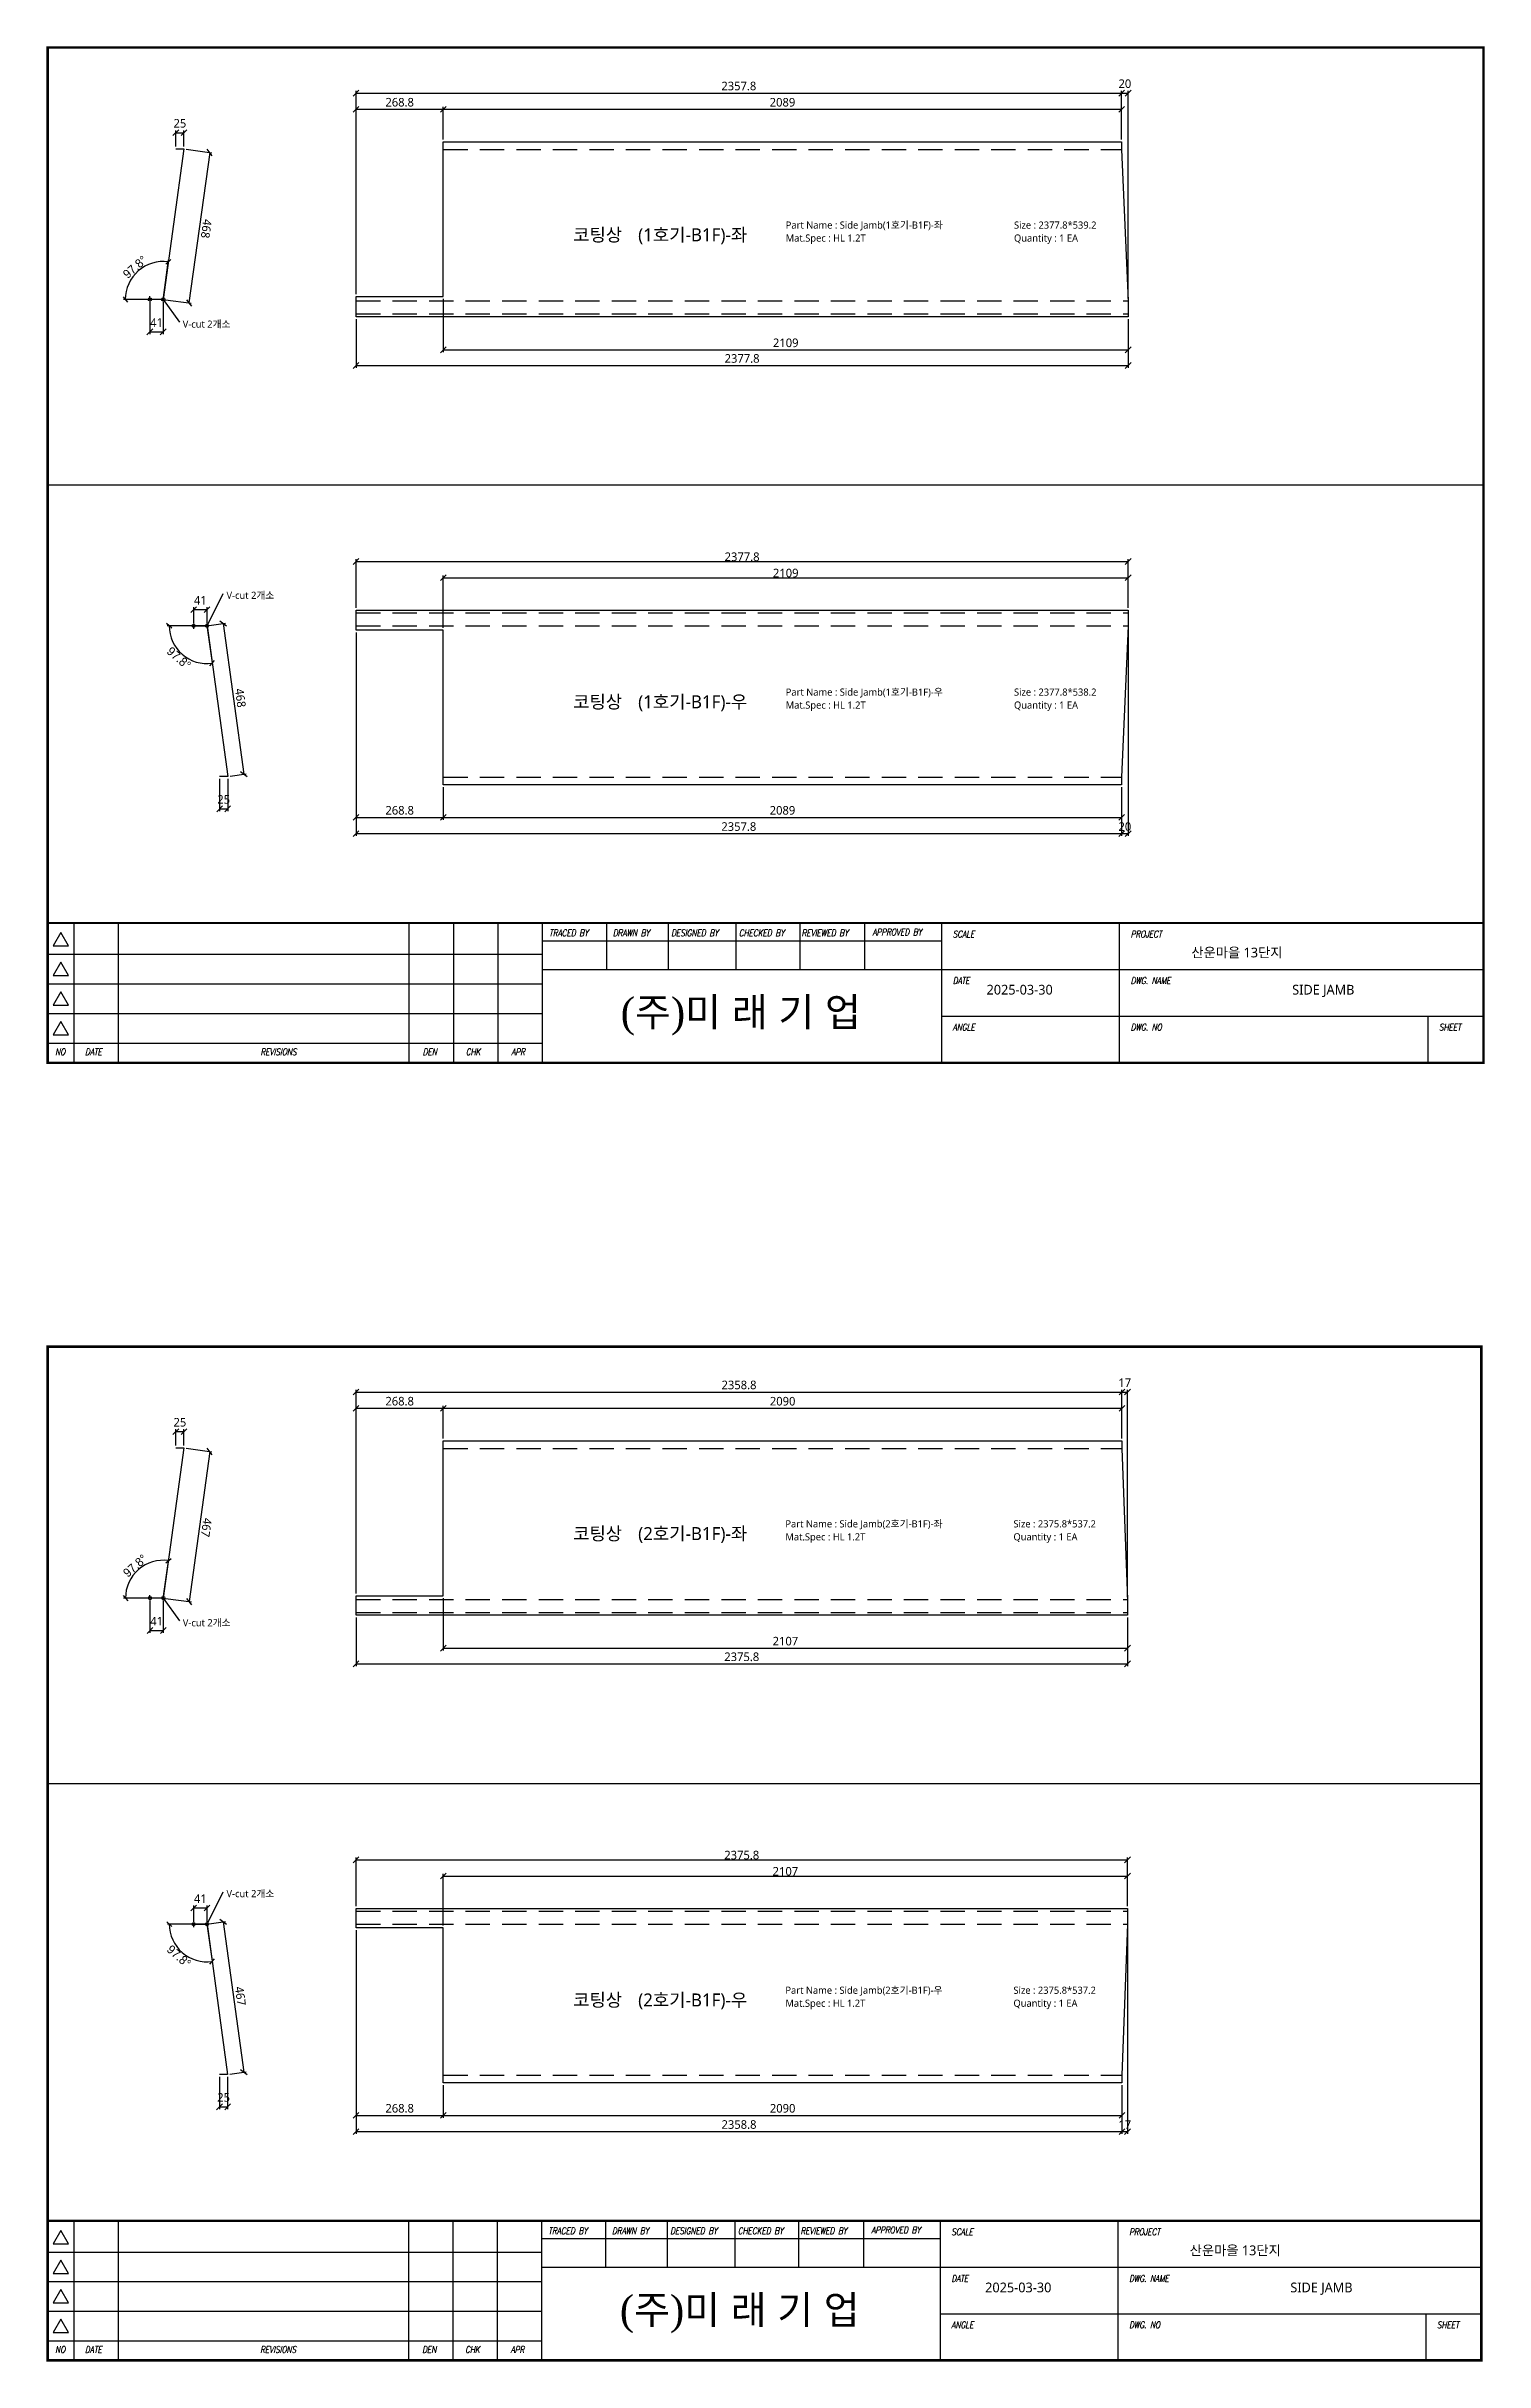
# Model space of a CAD drawing. Extents: x 674 to 10492, y -109346 to 1748.
# Drawn here: x 6046 to 10476, y -45348 to -38216 of the extents above; entities that cross this region are included whole.
import ezdxf
from ezdxf.enums import TextEntityAlignment as Align

# ---------------------------------------------------------------- set-up
doc = ezdxf.new("R2010")
doc.units = 0
doc.header["$LTSCALE"] = 10
doc.header["$MEASUREMENT"] = 0
doc.linetypes.add('DASHED2', pattern=[0.375, 0.25, -0.125])
doc.layers.get('0').update_dxf_attribs({"linetype": 'CONTINUOUS'})
for name, color, linetype in [('22', 8, 'DASHED2'), ('dim', 3, 'CONTINUOUS'), ('FROM', 7, 'CONTINUOUS'), ('레이져', 7, 'CONTINUOUS')]:
    doc.layers.add(name, color=color, linetype=linetype)
doc.styles.add('G1', font='batang.ttc', dxfattribs={"height": 20})
doc.styles.add('ITALICT', font='italict')
doc.styles.add('JKW', font='')
doc.styles.add('MIRAESTYLE', font='gulim.ttc')
doc.styles.add('YCKIM', font='gulim.ttc')
doc.styles.get('JKW').set_extended_font_data('NanumGothic')
doc.dimstyles.new('MIRAE', dxfattribs={"dimscale": 100, "dimtxt": 0.25, "dimasz": 0.15, "dimexe": 0.06, "dimexo": 0.06, "dimgap": 0.07, "dimtad": 1, "dimdec": 1, "dimtxsty": 'YCKIM', "dimblk": 'OBLIQUE', "dimcen": 2.5, "dimclrd": 3, "dimclre": 3, "dimclrt": 256, "dimadec": 1, "dimazin": 3, "dimtfac": 0.5, "dimtix": 1, "dimtmove": 0, "dimatfit": 3, "dimldrblk": 'OBLIQUE'})
doc.dimstyles.get("Standard").update_dxf_attribs({"dimtxt": 2.5, "dimasz": 2.5, "dimexe": 1.25, "dimexo": 0.625, "dimtad": 1, "dimtxsty": 'MIRAESTYLE', "dimcen": 2.5, "dimazin": 3, "dimtfac": 1, "dimtmove": 0, "dimatfit": 3})
doc.dimstyles.new('미래', dxfattribs={"dimscale": 120, "dimtxt": 0.2, "dimasz": 0.15, "dimexe": 0.06, "dimexo": 0.06, "dimgap": 0.07, "dimtad": 1, "dimdec": 1, "dimlfac": -1, "dimtxsty": 'JKW', "dimblk": 'OBLIQUE', "dimcen": 2.5, "dimclrd": 3, "dimclre": 3, "dimclrt": 256, "dimadec": 1, "dimazin": 2, "dimtfac": 0.5, "dimtmove": 1, "dimatfit": 3, "dimarcsym": 1})

# ---------------------------------------------------------------- blocks, each defined once
blk = doc.blocks.new('_OBLIQUE')
at = {"color": 0, "linetype": 'ByBlock'}
blk.add_line((-0.5, -0.5), (0.5, 0.5), dxfattribs=at)
blk = doc.blocks.new('3')
at = {"layer": 'FROM', "color": 7}
blk.add_line((25823.5, 11169), (25823.5, 11496.2), dxfattribs=at)
at = {"layer": 'FROM', "color": 2}
for p, q in [((25885.8, 11169), (25885.8, 11496.2)), ((25989.7, 11169), (25989.7, 11496.2)), ((26670, 11169), (26670, 11496.2)), ((26773.9, 11169), (26773.9, 11496.2)), ((26877.7, 11169), (26877.7, 11496.2)), ((25823.5, 11422.9), (26981.6, 11422.9)), ((25823.5, 11353.6), (26981.6, 11353.6)), ((25823.5, 11284.4), (26981.6, 11284.4)), ((25823.5, 11215.1), (26981.6, 11215.1))]:
    blk.add_line(p, q, dxfattribs=at)
at = {"layer": 'FROM', "color": 0}
for p, q in [((26981.6, 11169), (26981.6, 11496.2)), ((27131.3, 11496.2), (27131.3, 11387.2)), ((27276.5, 11387.2), (27276.5, 11496.2)), ((27434, 11496.2), (27434, 11387.2)), ((27583.7, 11496.2), (27583.7, 11387.2)), ((27735.3, 11496.2), (27735.3, 11387.2)), ((27915.7, 11496.2), (27915.7, 11169)), ((28332.2, 11169), (28332.2, 11496.2)), ((26981.6, 11454.7), (27915.7, 11454.7)), ((26981.6, 11387.2), (29183.5, 11387.2)), ((27915.7, 11278.1), (29183.5, 11278.1))]:
    blk.add_line(p, q, dxfattribs=at)
at = {"layer": 'FROM'}
blk.add_line((29053.7, 11278.1), (29053.7, 11169), dxfattribs=at)
at = {"layer": 'FROM', "color": 0, "const_width": 5.89}
blk.add_lwpolyline([(25823.5, 11169), (29183.5, 11169), (29183.5, 13545), (25823.5, 13545)], close=True, dxfattribs=at)
at = {"layer": 'FROM', "color": 0, "const_width": 4.87}
blk.add_lwpolyline([(25823.5, 11496.2), (29183.5, 11496.2)], dxfattribs=at)
at = {"layer": 'FROM', "color": 2}
for points in [[(25854.7, 11473.5), (25836.7, 11442.3), (25872.7, 11442.3)], [(25854.7, 11404.3), (25836.7, 11373.1), (25872.7, 11373.1)], [(25854.7, 11335), (25836.7, 11303.8), (25872.7, 11303.8)], [(25854.7, 11265.7), (25836.7, 11234.6), (25872.7, 11234.6)]]:
    blk.add_lwpolyline(points, close=True, dxfattribs=at)
at = {"layer": 'FROM', "color": 4, "style": 'ITALICT', "width": 0.8}
for s, height, p in [('TRACED BY', 15.58, (26997.2, 11465)), ('DRAWN BY', 15.58, (27146.3, 11465)), ('DESIGNED BY', 15.583, (27282.8, 11465)), ('CHECKED BY', 15.58, (27441.2, 11465)), ('REVIEWED BY', 15.583, (27587.9, 11465)), ('APPROVED BY', 15.583, (27753.8, 11466.9)), ('SCALE', 15.58, (27941.7, 11462.5)), ('PROJECT', 15.58, (28358.1, 11462.5)), ('DATE', 15.58, (27941.7, 11353.4)), ('DWG. NAME', 15.58, (28358.1, 11353.4)), ('ANGLE', 15.58, (27941.7, 11244.4)), ('DWG. NO', 15.58, (28358.1, 11244.4)), ('SHEET', 15.58, (29079.6, 11244.4)), ('NO', 15.58, (25841.2, 11186.7)), ('DATE', 15.58, (25911.2, 11186.7)), ('REVISIONS', 15.58, (26321.6, 11186.7)), ('DEN', 15.58, (26701.4, 11186.7)), ('CHK', 15.58, (26802.1, 11186.7)), ('APR', 15.58, (26908.6, 11186.7))]:
    blk.add_text(s, height=height, dxfattribs=at).set_placement(p)
blk = doc.blocks.new('side_frame')
at = {"color": 8}
blk.add_line((4556.9, 1833.1), (0, 1833.1), dxfattribs=at)
at = {"xscale": 1.356231088589885, "yscale": 1.356231088589885, "zscale": 1.356231088589885}
blk.add_blockref('3', (-35022.6, -15147.7), dxfattribs=at)
at = {"style": 'G1'}
blk.add_text('(주)미 래 기 업', height=90.59, dxfattribs=at).set_placement((2199.9, 152.1), align=Align.MIDDLE)

msp = doc.modelspace()

# ---------------------------------------------------------------- linework, layer by layer
for p, q in [((6470, -38532), (6406.12, -38995.62)), ((6445, -38532), (6470, -38532)), ((6365.12, -38995.62), (6365.12, -38985.62)), ((6406.12, -38995.62), (6365.12, -38995.62)), ((6500, -40010), (6500, -40001)), ((6500, -40001), (6541, -40001)), ((6541, -40001), (6604.88, -40464.62)), ((6604.88, -40464.62), (6579.88, -40464.62)), ((6470, -42533), (6406.4, -42995.65)), ((6445, -42533), (6470, -42533)), ((6365.4, -42995.65), (6365.4, -42986.65)), ((6406.4, -42995.65), (6365.4, -42995.65)), ((6500, -44009), (6500, -44000)), ((6500, -44000), (6541, -44000)), ((6541, -44000), (6604.6, -44462.65)), ((6604.6, -44462.65), (6579.6, -44462.65))]:
    msp.add_line(p, q)
at = {"color": 6}
for centre in [(6365.12, -38995.62), (6406.12, -38995.62), (6500, -40001), (6541, -40001), (6365.4, -42995.65), (6406.4, -42995.65), (6500, -44000), (6541, -44000)]:
    msp.add_circle(centre, 5, dxfattribs=at)
at = {"layer": '22', "ltscale": 30}
for p, q in [((7268.8, -38533.8), (9357.8, -38533.8)), ((7000, -39000), (9377.8, -39000)), ((7000, -39039.8), (9377.8, -39039.8)), ((7000, -39961.2), (9377.8, -39961.2)), ((7000, -40001), (9377.8, -40001)), ((7268.8, -40467.2), (9357.8, -40467.2)), ((7268.8, -42534.8), (9358.8, -42534.8)), ((7000, -43000), (9375.8, -43000)), ((7000, -43039.8), (9375.8, -43039.8)), ((7000, -43960.2), (9375.8, -43960.2)), ((7000, -44000), (9375.8, -44000)), ((7268.8, -44465.2), (9358.8, -44465.2))]:
    msp.add_line(p, q, dxfattribs=at)
at = {"layer": '레이져'}
for p, q in [((7268.8, -38510), (9357.8, -38510)), ((7268.8, -38533.8), (7268.8, -38510)), ((9357.8, -38510), (9357.8, -38533.8)), ((7268.8, -38986.3), (7268.8, -38533.8)), ((7268.8, -38533.8), (7268.8, -38533.8)), ((9357.8, -38533.8), (9377.8, -39000)), ((7000, -39000), (7000, -38986.3)), ((7000, -38986.3), (7268.8, -38986.3)), ((7000, -39039.8), (7000, -39000)), ((9377.8, -39000), (9377.8, -39039.8)), ((7000, -39049.2), (7000, -39039.8)), ((9377.8, -39049.2), (7000, -39049.2)), ((9377.8, -39039.8), (9377.8, -39049.2)), ((7000, -39952.8), (9377.8, -39952.8)), ((7000, -39961.2), (7000, -39952.8)), ((7000, -40001), (7000, -39961.2)), ((7000, -40014.7), (7000, -40001)), ((9377.8, -40001), (9357.8, -40467.2)), ((9377.8, -39952.8), (9377.8, -39961.2)), ((9377.8, -39961.2), (9377.8, -40001)), ((7268.8, -40014.7), (7000, -40014.7)), ((7268.8, -40467.2), (7268.8, -40014.7)), ((7268.8, -40491), (7268.8, -40467.2)), ((9357.8, -40491), (7268.8, -40491)), ((9357.8, -40467.2), (9357.8, -40491)), ((9357.8, -40491), (9357.8, -40491)), ((7268.8, -42511), (9358.8, -42511)), ((7268.8, -42534.8), (7268.8, -42511)), ((7268.8, -42988.3), (7268.8, -42534.8)), ((7268.8, -42534.8), (7268.8, -42534.8)), ((9358.8, -42511), (9358.8, -42534.8)), ((9358.8, -42534.8), (9375.8, -43000)), ((7000, -43000), (7000, -42988.3)), ((7000, -42988.3), (7268.8, -42988.3)), ((7000, -43039.8), (7000, -43000)), ((9375.8, -43000), (9375.8, -43039.8)), ((7000, -43048.2), (7000, -43039.8)), ((9375.8, -43048.2), (7000, -43048.2)), ((9375.8, -43039.8), (9375.8, -43048.2)), ((7000, -43951.8), (9375.8, -43951.8)), ((7000, -43960.2), (7000, -43951.8)), ((7000, -44000), (7000, -43960.2)), ((7000, -44011.7), (7000, -44000)), ((9375.8, -44000), (9358.8, -44465.2)), ((9375.8, -43951.8), (9375.8, -43960.2)), ((9375.8, -43960.2), (9375.8, -44000)), ((7268.8, -44011.7), (7000, -44011.7)), ((7268.8, -44465.2), (7268.8, -44011.7)), ((7268.8, -44489), (7268.8, -44465.2)), ((9358.8, -44489), (7268.8, -44489)), ((9358.8, -44465.2), (9358.8, -44489)), ((9358.8, -44489), (9358.8, -44489))]:
    msp.add_line(p, q, dxfattribs=at)

# ---------------------------------------------------------------- block references
for p, xscale, yscale in [((6050, -41346.8, 0.97), 0.9703971119133574, 0.9703971119133574), ((6050, -45343.8, 0.97), 0.9689530685920578, 0.9689530685920578)]:
    msp.add_blockref('side_frame', p, dxfattribs=dict(xscale=xscale, yscale=yscale))

# ---------------------------------------------------------------- texts
at = {"style": 'JKW'}
for s, height, p in [('코팅상', 40, (7668.8, -38796.52)), ('Part Name : Side Jamb(1호기-B1F)-좌', 22, (8323.3, -38766.52)), ('Mat.Spec : HL 1.2T ', 22, (8323.3, -38806.52)), ('Size : 2377.8*539.2 ', 22, (9026.3, -38766.52)), ('Quantity : 1 EA ', 22, (9026.3, -38806.52)), ('코팅상', 40, (7668.8, -40235)), ('Part Name : Side Jamb(1호기-B1F)-우', 22, (8323.3, -40205)), ('Size : 2377.8*538.2 ', 22, (9026.3, -40205)), ('Mat.Spec : HL 1.2T ', 22, (8323.3, -40245)), ('Quantity : 1 EA ', 22, (9026.3, -40245)), ('산운마을 13단지', 30, (9572.54, -41007.16)), ('2025-03-30', 30, (8941.78, -41121.67)), ('SIDE JAMB', 30, (9883.07, -41121.67)), ('코팅상', 40, (7668.8, -42796.96)), ('Part Name : Side Jamb(2호기-B1F)-좌', 22, (8322.3, -42766.96)), ('Size : 2375.8*537.2 ', 22, (9024.63, -42766.96)), ('Mat.Spec : HL 1.2T ', 22, (8322.3, -42806.96)), ('Quantity : 1 EA ', 22, (9024.63, -42806.96)), ('코팅상', 40, (7668.8, -44233.5)), ('Part Name : Side Jamb(2호기-B1F)-우', 22, (8322.3, -44203.5)), ('Size : 2375.8*537.2 ', 22, (9024.63, -44203.5)), ('Mat.Spec : HL 1.2T ', 22, (8322.3, -44243.5)), ('Quantity : 1 EA ', 22, (9024.63, -44243.5)), ('산운마을 13단지', 30, (9567.3, -45004.67)), ('2025-03-30', 30, (8937.48, -45119)), ('SIDE JAMB', 30, (9877.36, -45119))]:
    msp.add_text(s, height=height, dxfattribs=at).set_placement(p, align=Align.MIDDLE_LEFT)
at = {"char_height": 22, "attachment_point": 1, "style": 'JKW'}
for insert in [(6466.12, -39060.62), (6601, -39896), (6466.4, -43060.65), (6601, -43895)]:
    msp.add_mtext('V-cut 2개소', dxfattribs=dict(at, insert=insert))
at = {"layer": '레이져', "style": 'JKW'}
for s, p in [('(1호기-B1F)-좌', (7868.8, -38796.52)), ('(1호기-B1F)-우', (7868.8, -40235)), ('(2호기-B1F)-좌', (7868.8, -42796.96)), ('(2호기-B1F)-우', (7868.8, -44233.5))]:
    msp.add_text(s, height=40, dxfattribs=at).set_placement(p, align=Align.MIDDLE_LEFT)

# ---------------------------------------------------------------- dimensions: what is measured, and where the dimension line sits
for base, line1, line2 in [((6391.84, -38879.72), ((6365.12, -38995.62), (6406.12, -38995.62)), ((6406.12, -38995.62), (6470, -38532))), ((6531.72, -40116.91), ((6541, -40001), (6604.88, -40464.62)), ((6541, -40001), (6500, -40001))), ((6392.05, -42879.99), ((6365.4, -42995.65), (6406.4, -42995.65)), ((6406.4, -42995.65), (6470, -42533))), ((6531.65, -44115.66), ((6541, -44000), (6604.6, -44462.65)), ((6541, -44000), (6500, -44000)))]:
    msp.add_angular_dim_2l(base=base, line1=line1, line2=line2, dimstyle='mirae', override={"dimtxt": 0.27, "dimgap": 0.02, "dimdec": 0, "dimlfac": 1, "dimdsep": 46, "dimclrt": 7}).render()
at = {"layer": 'dim'}
for base, p1, p2, override in [((7000, -38360), (7000, -38986.3), (9357.8, -38510), {"dimtxt": 0.22, "dimgap": 0.07, "dimdec": 1, "dimlfac": 1, "dimdsep": 46, "dimclrt": 7}), ((9357.8, -38360), (9357.8, -38510), (9377.8, -39000), {"dimtxt": 0.22, "dimgap": 0.07, "dimdec": 1, "dimlfac": 1, "dimdsep": 46, "dimclrt": 7}), ((6445, -38482), (6445, -38532), (6470, -38532), {"dimtxt": 0.22, "dimgap": 0.07, "dimdec": 1, "dimlfac": 1, "dimdsep": 46, "dimclrt": 7}), ((7000, -38410), (7000, -38986.3), (7268.8, -38510), {"dimtxt": 0.22, "dimgap": 0.07, "dimdec": 1, "dimlfac": 1, "dimdsep": 46, "dimclrt": 7}), ((7268.8, -38410), (7268.8, -38510), (9357.8, -38510), {"dimtxt": 0.22, "dimgap": 0.07, "dimdec": 1, "dimlfac": 1, "dimdsep": 46, "dimclrt": 7}), ((6365.12, -39095.62), (6365.12, -38995.62), (6406.12, -38995.62), {"dimtxt": 0.22, "dimgap": 0.07, "dimdec": 1, "dimlfac": 1, "dimdsep": 46, "dimclrt": 7}), ((7268.8, -39151), (7268.8, -38986.3), (9377.8, -39049.2), {"dimtxt": 0.22, "dimgap": 0.07, "dimdec": 1, "dimlfac": 1, "dimdsep": 46, "dimclrt": 7}), ((7000, -39199.2), (7000, -39049.2), (9377.8, -39049.2), {"dimtxt": 0.22, "dimgap": 0.07, "dimdec": 1, "dimlfac": 1, "dimdsep": 46, "dimclrt": 7}), ((7000, -39802.8), (7000, -39952.8), (9377.8, -39952.8), {"dimtxt": 0.22, "dimgap": 0.01, "dimdec": 1, "dimlfac": 1, "dimdsep": 46, "dimclrt": 7}), ((7268.8, -39852.8), (7268.8, -40014.7), (9377.8, -39952.8), {"dimtxt": 0.22, "dimgap": 0.01, "dimdec": 1, "dimlfac": 1, "dimdsep": 46, "dimclrt": 7}), ((6500, -39951), (6500, -40001), (6541, -40001), {"dimtxt": 0.22, "dimgap": 0.07, "dimdec": 1, "dimlfac": 1, "dimdsep": 46, "dimclrt": 7}), ((9357.8, -40641), (9357.8, -40491), (9377.8, -40001), {"dimtxt": 0.22, "dimgap": 0.01, "dimdec": 1, "dimlfac": 1, "dimdsep": 46, "dimclrt": 7}), ((7000, -40591), (7000, -40014.7), (7268.8, -40491), {"dimtxt": 0.22, "dimgap": 0.07, "dimdec": 1, "dimlfac": 1, "dimdsep": 46, "dimclrt": 7}), ((7000, -40641), (7000, -40014.7), (9357.8, -40491), {"dimtxt": 0.22, "dimgap": 0.07, "dimdec": 1, "dimlfac": 1, "dimdsep": 46, "dimclrt": 7}), ((6579.88, -40564.62), (6579.88, -40464.62), (6604.88, -40464.62), {"dimtxt": 0.22, "dimgap": 0.07, "dimdec": 1, "dimlfac": 1, "dimdsep": 46, "dimclrt": 7}), ((7268.8, -40591), (7268.8, -40491), (9357.8, -40491), {"dimtxt": 0.22, "dimgap": 0.07, "dimdec": 1, "dimlfac": 1, "dimdsep": 46, "dimclrt": 7}), ((7000, -42361), (7000, -42988.3), (9358.8, -42511), {"dimtxt": 0.22, "dimgap": 0.07, "dimdec": 1, "dimlfac": 1, "dimdsep": 46, "dimclrt": 7}), ((9358.8, -42361), (9358.8, -42511), (9375.8, -43000), {"dimtxt": 0.22, "dimgap": 0.07, "dimdec": 1, "dimlfac": 1, "dimdsep": 46, "dimclrt": 7}), ((7000, -42411), (7000, -42988.3), (7268.8, -42511), {"dimtxt": 0.22, "dimgap": 0.07, "dimdec": 1, "dimlfac": 1, "dimdsep": 46, "dimclrt": 7}), ((7268.8, -42411), (7268.8, -42511), (9358.8, -42511), {"dimtxt": 0.22, "dimgap": 0.07, "dimdec": 1, "dimlfac": 1, "dimdsep": 46, "dimclrt": 7}), ((6445, -42483), (6445, -42533), (6470, -42533), {"dimtxt": 0.22, "dimgap": 0.07, "dimdec": 1, "dimlfac": 1, "dimdsep": 46, "dimclrt": 7}), ((6365.4, -43095.65), (6365.4, -42995.65), (6406.4, -42995.65), {"dimtxt": 0.22, "dimgap": 0.07, "dimdec": 1, "dimlfac": 1, "dimdsep": 46, "dimclrt": 7}), ((7268.8, -43150), (7268.8, -42988.3), (9375.8, -43048.2), {"dimtxt": 0.22, "dimgap": 0.07, "dimdec": 1, "dimlfac": 1, "dimdsep": 46, "dimclrt": 7}), ((7000, -43198.2), (7000, -43048.2), (9375.8, -43048.2), {"dimtxt": 0.22, "dimgap": 0.07, "dimdec": 1, "dimlfac": 1, "dimdsep": 46, "dimclrt": 7}), ((7000, -43801.8), (7000, -43951.8), (9375.8, -43951.8), {"dimtxt": 0.22, "dimgap": 0.01, "dimdec": 1, "dimlfac": 1, "dimdsep": 46, "dimclrt": 7}), ((7268.8, -43851.8), (7268.8, -44011.7), (9375.8, -43951.8), {"dimtxt": 0.22, "dimgap": 0.01, "dimdec": 1, "dimlfac": 1, "dimdsep": 46, "dimclrt": 7}), ((6500, -43950), (6500, -44000), (6541, -44000), {"dimtxt": 0.22, "dimgap": 0.07, "dimdec": 1, "dimlfac": 1, "dimdsep": 46, "dimclrt": 7}), ((9358.8, -44639), (9358.8, -44489), (9375.8, -44000), {"dimtxt": 0.22, "dimgap": 0.01, "dimdec": 1, "dimlfac": 1, "dimdsep": 46, "dimclrt": 7}), ((7000, -44589), (7000, -44011.7), (7268.8, -44489), {"dimtxt": 0.22, "dimgap": 0.07, "dimdec": 1, "dimlfac": 1, "dimdsep": 46, "dimclrt": 7}), ((7000, -44639), (7000, -44011.7), (9358.8, -44489), {"dimtxt": 0.22, "dimgap": 0.07, "dimdec": 1, "dimlfac": 1, "dimdsep": 46, "dimclrt": 7}), ((6579.6, -44562.65), (6579.6, -44462.65), (6604.6, -44462.65), {"dimtxt": 0.22, "dimgap": 0.07, "dimdec": 1, "dimlfac": 1, "dimdsep": 46, "dimclrt": 7}), ((7268.8, -44589), (7268.8, -44489), (9358.8, -44489), {"dimtxt": 0.22, "dimgap": 0.07, "dimdec": 1, "dimlfac": 1, "dimdsep": 46, "dimclrt": 7})]:
    msp.add_linear_dim(base=base, p1=p1, p2=p2, dimstyle='미래', override=override, dxfattribs=at).render()
for base, p1, p2, angle in [((6549.25, -38542.92), (6470, -38532), (6406.12, -38995.62), 262.155304), ((6590.53, -39994.18), (6541, -40001), (6604.88, -40464.62), 277.844696), ((6549.25, -42543.9), (6470, -42533), (6406.4, -42995.65), 262.172482), ((6590.53, -43993.19), (6541, -44000), (6604.6, -44462.65), 277.827518)]:
    msp.add_linear_dim(base=base, p1=p1, p2=p2, angle=angle, dimstyle='미래', override={"dimtxt": 0.22, "dimgap": 0.07, "dimdec": 1, "dimlfac": 1, "dimdsep": 46, "dimclrt": 7}, dxfattribs=at).render()

# ---------------------------------------------------------------- leaders
for points in [[(6406.12, -38995.62), (6456.12, -39065.62)], [(6541, -40001), (6591, -39901)], [(6406.4, -42995.65), (6456.4, -43065.65)], [(6541, -44000), (6591, -43900)]]:
    msp.add_leader(points, dimstyle='Standard', dxfattribs=at)

doc.saveas('drawing.dxf')
